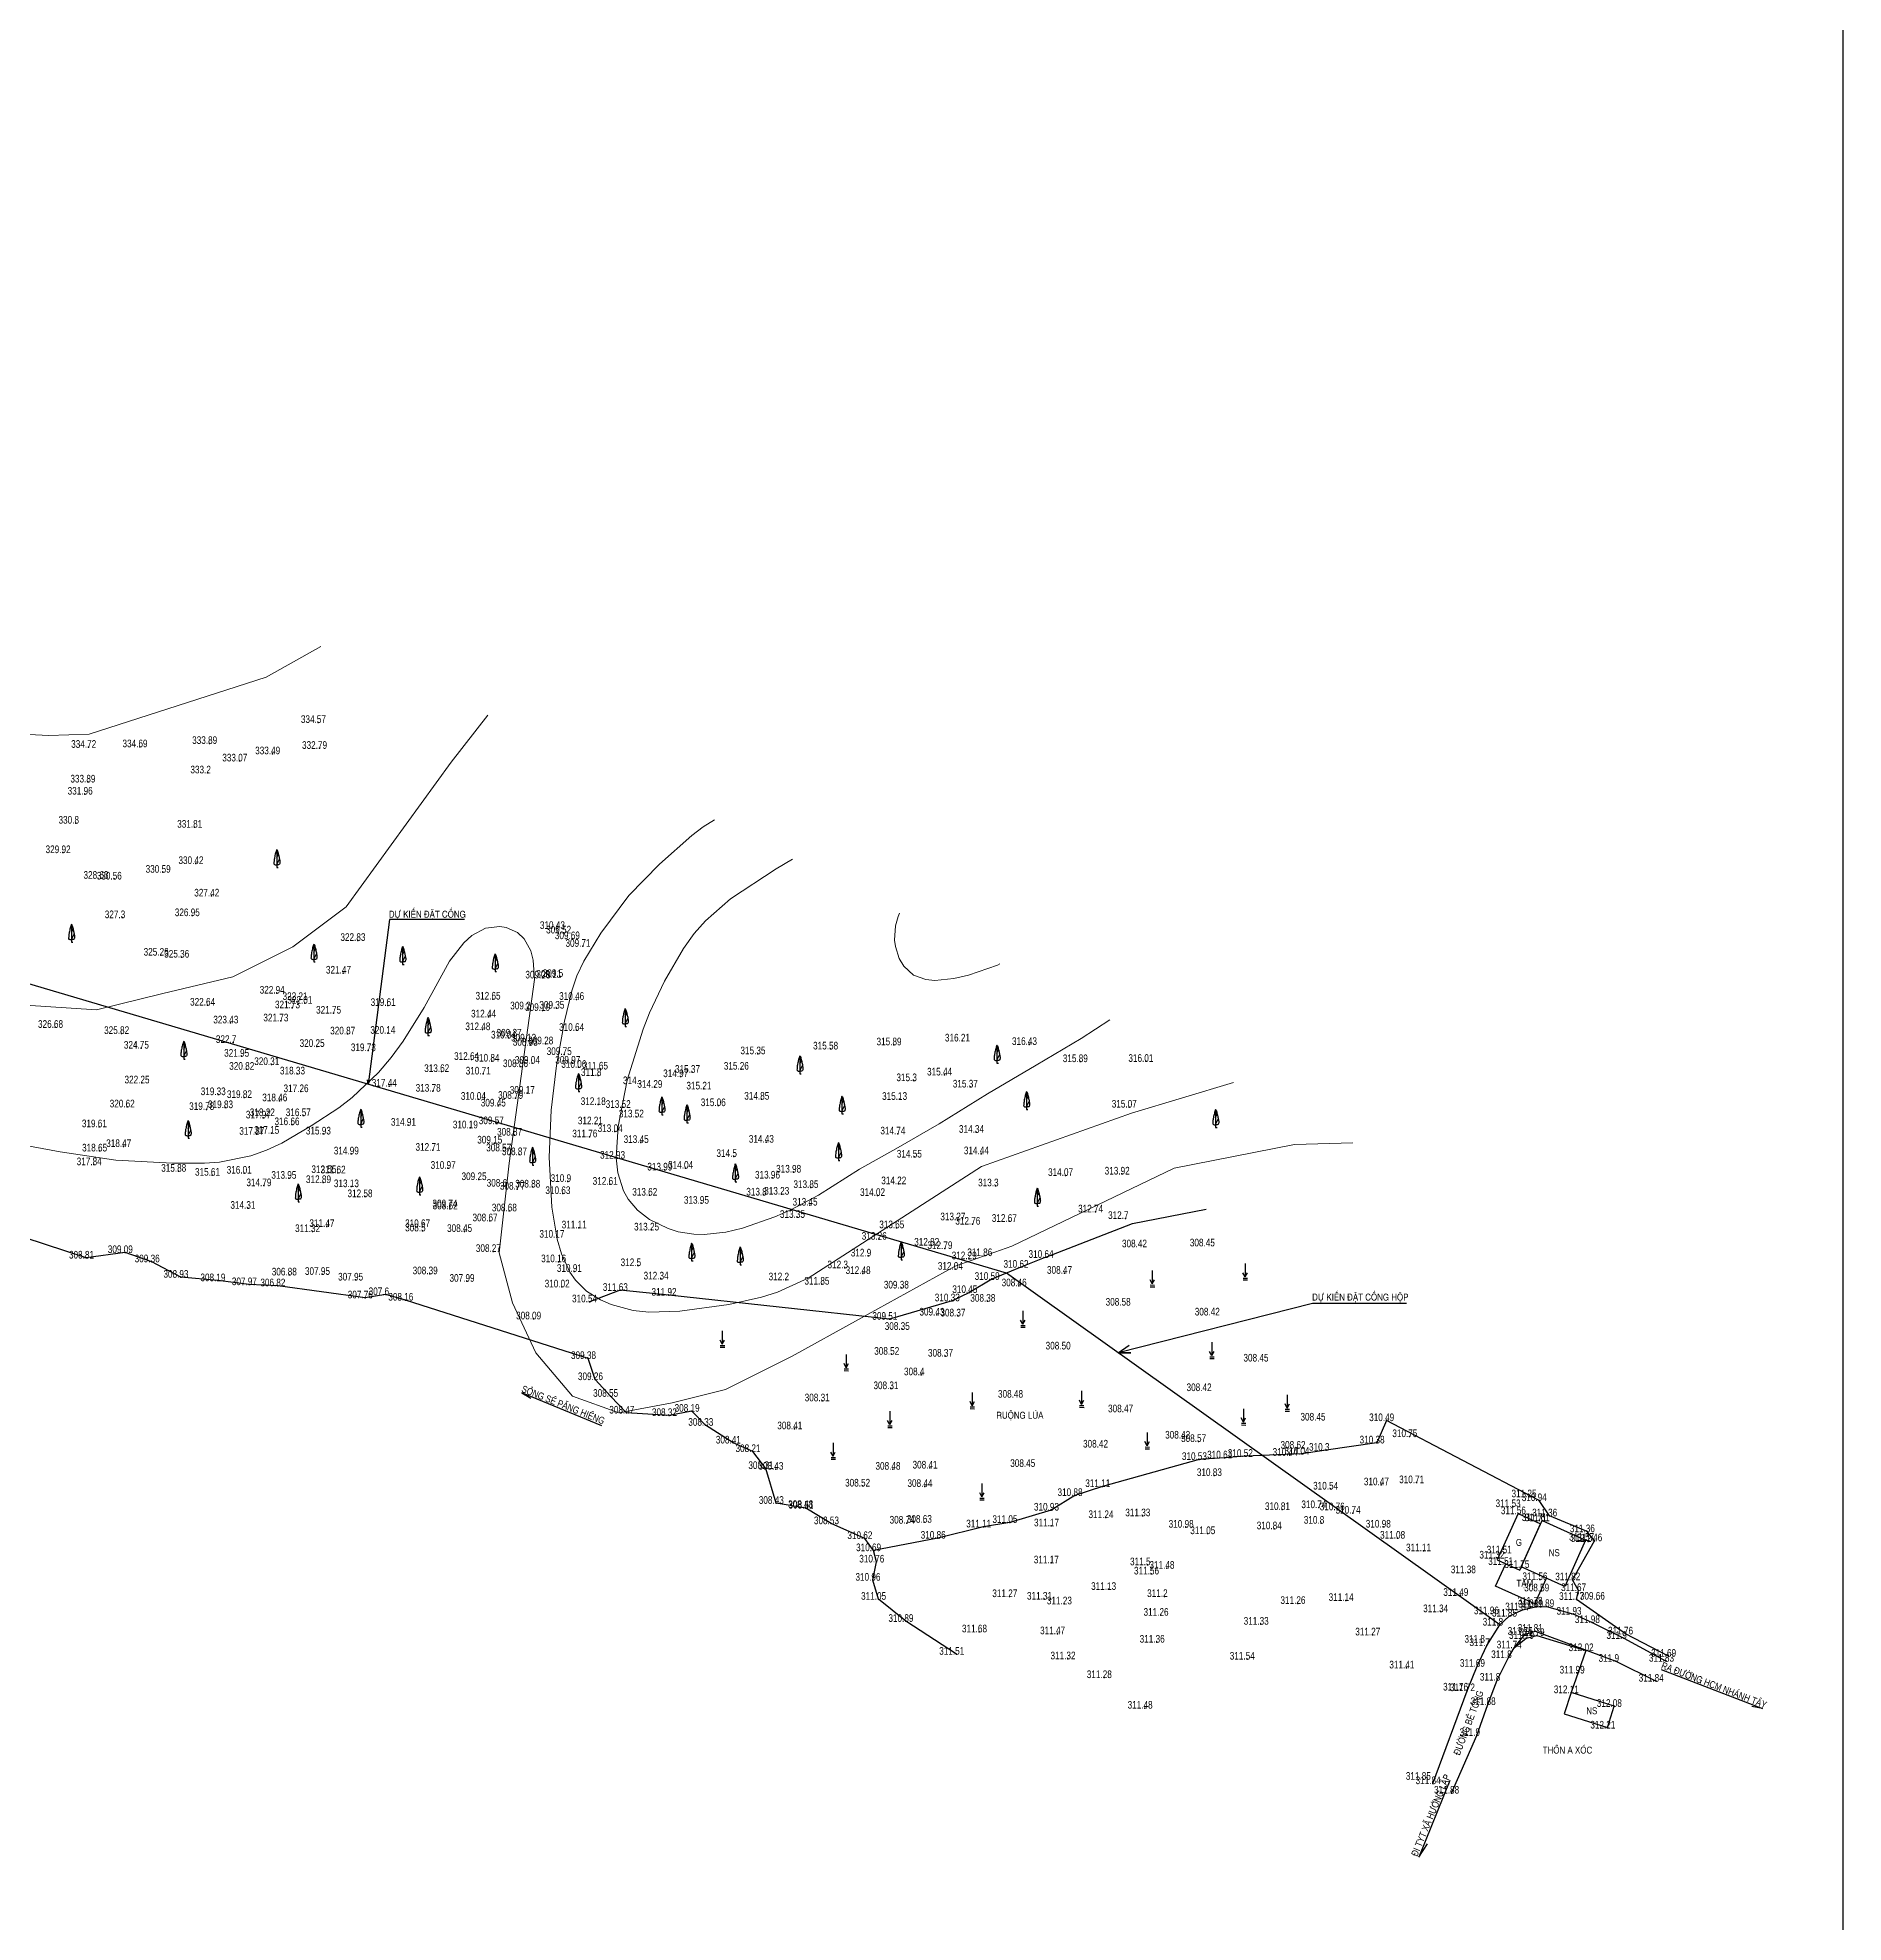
# Model space of a CAD drawing. Header units: metres. Extents: x 528544 to 533704, y 1867371 to 1868830.
# Drawn here: x 533444.1 to 533703.8, y 1867766.2 to 1868037.4 of the extents above; entities that cross this region are included whole.
import ezdxf

# ---------------------------------------------------------------- set-up
doc = ezdxf.new("R2010")
doc.units = ezdxf.units.M
doc.header["$MEASUREMENT"] = 0
for name, color, linetype in [('congtrinh', 4, 'Continuous'), ('DIEM', 7, 'Continuous'), ('DOCAO_CT', 7, 'Continuous'), ('KHUNG', 1, 'Continuous'), ('Layer1', 4, 'Continuous'), ('NEN', 3, 'Continuous')]:
    doc.layers.add(name, color=color, linetype=linetype)
doc.styles.add('COS', font='vnsimli.shx', dxfattribs={"width": 0.8, "height": 2.2})
doc.styles.add('MOC', font='VHARIALN.ttf', dxfattribs={"height": 2})
doc.linetypes.add('BO_THEP_GAI', pattern='A,1,-0.1,["X",COS,S=0.1,R=0,X=-0.1,Y=-0.05],-0.05', length=1.15)
doc.linetypes.add('TAL_N_P', pattern='A,0.5,[130,ltypeshp.shx,S=0.25,R=0,X=0,Y=-0.25],1,[130,ltypeshp.shx,S=0.5,R=0,X=0,Y=-0.5],0.5', length=2)
doc.linetypes.add('TAL_N_T', pattern='A,0.5,[130,ltypeshp.shx,S=0.25,R=0,X=0,Y=0.25],1,[130,ltypeshp.shx,S=0.5,R=0,X=0,Y=0.5],0.5', length=2)

# ---------------------------------------------------------------- blocks, each defined once
blk = doc.blocks.new('A$C4172536D')
at = {"layer": 'NEN', "color": 3}
for points in [[(0.7, 0.95), (0, 2.28)], [(0.04, 0.03), (1.47, 0)], [(0.05, 0.59), (1.46, 0.57)], [(0.7, 5.24), (0.7, 0.95)], [(0.7, 0.95), (1.41, 2.28)]]:
    blk.add_lwpolyline(points, dxfattribs=at)
blk = doc.blocks.new('A$C63284C57')
at = {"layer": 'NEN', "color": 3}
blk.add_line((0.92, 0.85), (0.92, 0), dxfattribs=at)
for points in [[(0.92, 5.74), (0.92, 1.39)], [(0.92, 5.74), (0.92, 0), (1.37, 0)], [(0.92, 5.74), (0.92, 5.71)], [(0.92, 5.43), (0.99, 5.56)], [(0.92, 3.16), (1.44, 4.2)], [(0.92, 0.88), (1.77, 2.58)], [(0.92, 1.39), (0.92, 0.65)], [(0.92, 0.65), (0.92, 0.15)], [(0.92, 0.15), (0.92, 0)]]:
    blk.add_lwpolyline(points, dxfattribs=at)
for points in [[(0.92, 5.74), (0.71, 5.11), (0.52, 4.52), (0.36, 3.81), (0.21, 3.07), (0.11, 2.51), (0.05, 1.85), (0.02, 1.41), (0.02, 1.09), (0.24, 0.91), (0.61, 0.83), (0.92, 0.85)], [(0.92, 5.74), (1.18, 5.17), (1.34, 4.58), (1.5, 3.98), (1.59, 3.54), (1.72, 2.95), (1.81, 2.47), (1.9, 1.94), (1.9, 1.48), (1.78, 1.03), (1.62, 0.88), (1.26, 0.84), (0.92, 0.85)]]:
    blk.add_spline(points, degree=3, dxfattribs=at)

msp = doc.modelspace()

# ---------------------------------------------------------------- linework, layer by layer
at = {"layer": 'congtrinh', "color": 1, "ltscale": 0.2134}
msp.add_lwpolyline([(533525.25, 1867837.68), (533513.72, 1867842.42), (533515.03, 1867841.65)], dxfattribs=at)
at = {"layer": 'congtrinh'}
for points in [[(533657.01, 1867825.03), (533654, 1867818.38)], [(533657.01, 1867825.03), (533660.24, 1867823.57)], [(533657.23, 1867816.92), (533660.24, 1867823.57)], [(533657.44, 1867817.37), (533660.44, 1867824.02), (533666.7, 1867821.19), (533663.7, 1867814.54)], [(533653.75, 1867814.58), (533655.18, 1867817.73)], [(533654, 1867818.38), (533657.23, 1867816.92)], [(533663.7, 1867814.54), (533657.44, 1867817.37)], [(533659.4, 1867812.03), (533661.07, 1867815.73)], [(533659.4, 1867812.03), (533653.75, 1867814.58)], [(533644.75, 1867786.19), (533649.68, 1867799.56), (533651.12, 1867803.08), (533652.49, 1867806.06), (533654.39, 1867809.01), (533655.73, 1867810.29), (533657.63, 1867811.21), (533659.49, 1867811.6), (533661.08, 1867811.68), (533665.01, 1867810.58), (533667.65, 1867809.37), (533672.19, 1867807.09), (533678.31, 1867803.81)], [(533656.41, 1867805.73), (533657.99, 1867807.68), (533659.44, 1867808.12), (533671.06, 1867803.79), (533676.83, 1867800.94)]]:
    msp.add_lwpolyline(points, dxfattribs=at)
at = {"layer": 'congtrinh', "linetype": 'BO_THEP_GAI'}
msp.add_lwpolyline([(533647.41, 1867784.83), (533651.06, 1867793.12), (533652.66, 1867797.57), (533653.99, 1867801.08), (533655.62, 1867804.33), (533656.41, 1867805.73), (533658.18, 1867807.09), (533659.7, 1867807.5), (533666.75, 1867805.33), (533664.61, 1867799.28)], dxfattribs=at)
at = {"layer": 'congtrinh', "color": 7, "ltscale": 0.2134}
for points in [[(533677.57, 1867802.61), (533692.15, 1867797), (533690.6, 1867797.3)], [(533647.2, 1867786.63), (533642.71, 1867775.61), (533643.99, 1867777.53)]]:
    msp.add_lwpolyline(points, dxfattribs=at)
at = {"layer": 'congtrinh'}
msp.add_lwpolyline([(533664.61, 1867799.28), (533663.64, 1867796.23), (533669.84, 1867794.26), (533670.81, 1867797.31), (533664.61, 1867799.28)], close=True, dxfattribs=at)
at = {"layer": 'DIEM', "color": 0}
for p in [(533484.44, 1867938.87), (533451.39, 1867935.28), (533458.78, 1867935.37), (533468.8, 1867935.85), (533477.86, 1867934.36), (533484.6, 1867935.14), (533468.55, 1867931.61), (533473.13, 1867933.33), (533451.29, 1867930.3), (533450.89, 1867928.56), (533449.58, 1867924.38), (533466.64, 1867923.8), (533447.71, 1867920.14), (533466.83, 1867918.56), (533453.17, 1867916.45), (533455.08, 1867916.34), (533462.11, 1867917.32), (533469.1, 1867913.9), (533456.23, 1867910.78), (533466.3, 1867911.07), (533490.12, 1867907.51), (533518.8, 1867909.23), (533519.7, 1867908.58), (533520.95, 1867907.76), (533461.82, 1867905.39), (533464.78, 1867905.1), (533522.49, 1867906.66), (533488.04, 1867902.81), (533516.72, 1867902.11), (533518.3, 1867902.21), (533519.22, 1867902.32), (533478.51, 1867899.93), (533481.8, 1867899.01), (533509.55, 1867899.07), (533521.58, 1867899.02), (533468.5, 1867898.2), (533480.71, 1867897.81), (533482.49, 1867898.47), (533486.62, 1867897.05), (533494.47, 1867898.15), (533508.91, 1867896.5), (533514.54, 1867897.66), (533516.68, 1867897.43), (533518.73, 1867897.77), (533446.63, 1867895), (533456.14, 1867894.12), (533471.84, 1867895.64), (533479.04, 1867895.93), (533488.64, 1867894.06), (533494.43, 1867894.15), (533508.08, 1867894.67), (533511.78, 1867893.47), (533512.57, 1867893.75), (533521.57, 1867894.57), (533458.98, 1867892.01), (533472.21, 1867892.83), (533473.4, 1867890.85), (533484.25, 1867892.26), (533491.61, 1867891.65), (533514.67, 1867893.04), (533514.91, 1867892.43), (533517.13, 1867892.64), (533519.79, 1867891.1), (533547.65, 1867891.2), (533558.1, 1867891.89), (533567.22, 1867892.49), (533577.06, 1867893.04), (533586.7, 1867892.54), (533474.13, 1867888.97), (533477.72, 1867889.65), (533481.43, 1867888.3), (533502.17, 1867888.65), (533506.47, 1867890.39), (533508.14, 1867888.29), (533509.4, 1867890.15), (533513.5, 1867889.35), (533515.21, 1867889.83), (533521.01, 1867889.85), (533521.89, 1867889.25), (533524.72, 1867888.08), (533525, 1867889.01), (533538.24, 1867888.54), (533545.26, 1867888.99), (533574.49, 1867888.15), (533594.01, 1867890.07), (533603.44, 1867890.11), (533459.07, 1867887.01), (533470.03, 1867885.32), (533481.94, 1867885.75), (533494.63, 1867886.54), (533500.94, 1867885.82), (533514.48, 1867885.53), (533530.76, 1867886.9), (533532.83, 1867886.38), (533536.54, 1867887.91), (533539.88, 1867886.14), (533570.07, 1867887.33), (533578.19, 1867886.42), (533456.94, 1867883.56), (533468.37, 1867883.19), (533471.08, 1867883.45), (533473.8, 1867884.91), (533478.88, 1867884.44), (533507.44, 1867884.65), (533510.31, 1867883.69), (533512.8, 1867884.79), (533524.68, 1867883.9), (533528.26, 1867883.49), (533541.94, 1867883.74), (533548.19, 1867884.67), (533568.02, 1867884.64), (533601.05, 1867883.53), (533452.94, 1867880.7), (533476.52, 1867881.97), (533477.09, 1867882.3), (533480.64, 1867881), (533482.26, 1867882.29), (533497.39, 1867880.92), (533506.29, 1867880.54), (533510.02, 1867881.14), (533524.27, 1867881.12), (533527.11, 1867880.01), (533530.16, 1867882.12), (533579.08, 1867879.9), (533452.97, 1867877.22), (533456.44, 1867877.86), (533475.58, 1867879.62), (533477.71, 1867879.76), (533485.15, 1867879.66), (533500.92, 1867877.32), (533509.8, 1867878.35), (533511.09, 1867877.23), (533512.65, 1867879.5), (533523.47, 1867879.25), (533530.85, 1867878.44), (533548.86, 1867878.48), (533567.78, 1867879.67), (533452.19, 1867875.24), (533489.17, 1867876.79), (533503.1, 1867874.72), (533513.35, 1867876.68), (533527.46, 1867876.18), (533534.26, 1867874.48), (533537.25, 1867874.74), (533544.2, 1867876.43), (533570.14, 1867876.34), (533579.78, 1867876.81), (533464.35, 1867874.3), (533469.21, 1867873.73), (533473.77, 1867874.03), (533476.6, 1867872.22), (533480.19, 1867873.29), (533485.17, 1867872.67), (533485.95, 1867874.1), (533487.26, 1867874.06), (533489.18, 1867872.08), (533507.54, 1867873.1), (533511.16, 1867872.16), (533513.06, 1867871.72), (533515.26, 1867872.03), (533520.35, 1867872.83), (533526.4, 1867872.42), (533549.73, 1867873.32), (533552.78, 1867874.18), (533555.27, 1867871.96), (533567.9, 1867872.5), (533581.83, 1867872.2), (533591.89, 1867873.7), (533600.03, 1867873.9), (533474.3, 1867868.97), (533491.14, 1867870.64), (533503.36, 1867869.18), (533519.6, 1867871.09), (533532.09, 1867870.85), (533539.52, 1867869.7), (533548.49, 1867870.88), (533551.07, 1867871.01), (533555.14, 1867869.43), (533564.85, 1867870.82), (533485.66, 1867866.34), (533499.42, 1867866.34), (533503.38, 1867868.89), (533509.12, 1867867.17), (533511.9, 1867868.6), (533553.33, 1867867.66), (533576.4, 1867867.31), (533578.55, 1867866.69), (533583.79, 1867867.09), (533596.2, 1867868.45), (533600.52, 1867867.51), (533483.6, 1867865.62), (533499.43, 1867865.72), (533505.46, 1867865.64), (533518.74, 1867864.8), (533521.94, 1867866.15), (533532.35, 1867865.85), (533565.09, 1867864.52), (533567.61, 1867866.17), (533572.64, 1867863.67), (533451.09, 1867861.81), (533456.67, 1867862.6), (533460.53, 1867861.27), (533509.6, 1867862.76), (533518.99, 1867861.28), (533563.52, 1867862.11), (533574.54, 1867863.18), (533578.03, 1867861.71), (533580.27, 1867862.16), (533589.08, 1867861.91), (533464.67, 1867859.05), (533469.99, 1867858.55), (533480.25, 1867859.38), (533485.02, 1867859.46), (533489.79, 1867858.65), (533500.5, 1867859.55), (533505.81, 1867858.47), (533521.25, 1867859.89), (533530.41, 1867860.72), (533533.72, 1867858.8), (533551.7, 1867858.68), (533560.17, 1867860.41), (533562.76, 1867859.59), (533576.04, 1867860.21), (533581.33, 1867858.74), (533585.48, 1867860.49), (533591.74, 1867859.62), (533474.51, 1867857.98), (533478.61, 1867857.82), (533491.18, 1867856.08), (533494.18, 1867856.55), (533497.01, 1867855.76), (533519.49, 1867857.66), (533523.43, 1867855.51), (533527.86, 1867857.16), (533534.86, 1867856.47), (533556.85, 1867858.06), (533568.27, 1867857.5), (533575.6, 1867855.66), (533578.12, 1867856.85), (533580.7, 1867855.6), (533585.21, 1867857.82), (533515.39, 1867853.06), (533566.62, 1867853), (533573.39, 1867853.61), (533576.41, 1867853.48), (533568.4, 1867851.55), (533523.28, 1867847.36), (533566.89, 1867847.97), (533574.62, 1867847.7), (533571.17, 1867845.02), (533524.28, 1867844.32), (533526.46, 1867841.92), (533566.77, 1867843.02), (533528.79, 1867839.51), (533534.92, 1867839.16), (533538.18, 1867839.77), (533556.89, 1867841.27), (533540.14, 1867837.75), (533552.95, 1867837.25), (533638.07, 1867838.42), (533544.1, 1867835.2), (533546.93, 1867833.97), (533608.73, 1867835.91), (533611.02, 1867835.42), (533625.32, 1867834.46), (533629.41, 1867834.16), (533636.69, 1867835.21), (533641.4, 1867836.12), (533548.79, 1867831.54), (533550.23, 1867831.44), (533567.07, 1867831.43), (533572.39, 1867831.6), (533611.14, 1867832.83), (533614.76, 1867833.06), (533617.74, 1867833.28), (533624.19, 1867833.43), (533625.89, 1867833.61), (533562.7, 1867829.01), (533571.67, 1867828.95), (533597.23, 1867828.94), (533613.29, 1867830.52), (533630.01, 1867828.58), (533637.3, 1867829.19), (533642.38, 1867829.49), (533550.29, 1867826.52), (533554.5, 1867825.93), (533554.56, 1867825.84), (533593.25, 1867827.65), (533623.08, 1867825.62), (533628.32, 1867825.9), (533630.96, 1867825.59), (533656.25, 1867826.05), (533658.54, 1867827.46), (533660.01, 1867826.91), (533558.22, 1867823.59), (533569.1, 1867823.68), (533571.58, 1867823.8), (533580.12, 1867823.13), (533583.89, 1867823.77), (533589.86, 1867825.55), (533589.87, 1867823.28), (533597.69, 1867824.47), (533603, 1867824.73), (533609.23, 1867823.09), (533621.9, 1867822.86), (533628.67, 1867823.66), (533633.23, 1867825.1), (533637.58, 1867823.11), (533657.01, 1867825.03), (533660.02, 1867824.04), (533660.44, 1867824.02), (533661.51, 1867824.72), (533563.03, 1867821.46), (533573.57, 1867821.5), (533612.33, 1867822.16), (533639.64, 1867821.51), (533666.82, 1867821.21), (533666.93, 1867822.44), (533667.08, 1867821.03), (533667.98, 1867821.14), (533564.28, 1867819.71), (533564.74, 1867818.08), (533589.84, 1867817.96), (533603.68, 1867817.68), (533643.37, 1867819.69), (533653.92, 1867818.65), (533654.97, 1867819.39), (533655.18, 1867817.73), (533564.19, 1867815.46), (533604.25, 1867816.36), (533606.47, 1867817.18), (533649.81, 1867816.54), (533657.51, 1867817.29), (533660.11, 1867815.55), (533664.83, 1867815.51), (533565, 1867812.72), (533583.87, 1867813.09), (533588.85, 1867812.74), (533591.71, 1867812.06), (533598.08, 1867814.14), (533606.14, 1867813.12), (533625.31, 1867812.12), (533632.24, 1867812.55), (533648.72, 1867813.28), (533659.4, 1867812.03), (533660.36, 1867813.93), (533665.38, 1867812.7), (533665.66, 1867813.97), (533668.37, 1867812.74), (533568.93, 1867809.54), (533605.62, 1867810.42), (533645.83, 1867810.93), (533653.13, 1867810.64), (533655.73, 1867810.29), (533657.63, 1867811.21), (533659.49, 1867811.6), (533661.08, 1867811.68), (533665.01, 1867810.58), (533667.65, 1867809.37), (533579.51, 1867808.02), (533590.74, 1867807.76), (533620.02, 1867809.13), (533636.06, 1867807.59), (533654.39, 1867809.01), (533657.99, 1867807.68), (533658.18, 1867807.09), (533659.44, 1867808.12), (533659.7, 1867807.5), (533672.19, 1867807.09), (533672.42, 1867807.73), (533576.24, 1867804.81), (533592.23, 1867804.15), (533605.06, 1867806.55), (533618.02, 1867804.11), (533651.77, 1867806.54), (533652.49, 1867806.06), (533655.62, 1867804.33), (533656.41, 1867805.73), (533666.75, 1867805.33), (533678.61, 1867804.52), (533597.46, 1867801.45), (533640.97, 1867802.84), (533651.12, 1867803.08), (533665.46, 1867802.11), (533671.06, 1867803.79), (533678.31, 1867803.81), (533648.7, 1867799.66), (533649.68, 1867799.56), (533653.99, 1867801.08), (533664.61, 1867799.28), (533676.83, 1867800.94), (533603.33, 1867797.06), (533652.66, 1867797.57), (533670.81, 1867797.31), (533651.06, 1867793.12), (533669.88, 1867794.19), (533643.34, 1867786.81), (533644.75, 1867786.19), (533647.41, 1867784.83)]:
    msp.add_point(p, dxfattribs=at)
at = {"layer": 'KHUNG', "ltscale": 0.2134}
msp.add_lwpolyline([(533654.39, 1867809.01), (533583.41, 1867859.61), (533268.6, 1867952.79), (533053.38, 1867977.57), (532942.92, 1868075.06), (532781.55, 1868099.56), (532586.11, 1868210.75)], dxfattribs=at)
at = {"layer": 'KHUNG', "color": 7, "ltscale": 0.2134}
for points in [[(533505.47, 1867910.52), (533494.68, 1867910.52), (533491.61, 1867886.78), (533491.52, 1867887.42), (533491.61, 1867886.78), (533491.88, 1867887.35)], [(533640.95, 1867855.24), (533627.42, 1867855.24), (533599.46, 1867848.17), (533601.31, 1867848.17), (533599.46, 1867848.17), (533601.05, 1867849.29)]]:
    msp.add_lwpolyline(points, dxfattribs=at)
at = {"layer": 'Layer1', "color": 7, "ltscale": 0.2134}
msp.add_lwpolyline([(530974.37, 1867370.81), (533703.76, 1867370.81), (533703.76, 1868308.52), (530974.37, 1868308.52)], close=True, dxfattribs=at)
at = {"layer": 'Layer1', "color": 11, "linetype": 'Continuous', "lineweight": 0, "flags": 128}
for points in [[(533484.82, 1867949.78), (533476.95, 1867945.38), (533451.51, 1867937.19), (533445.63, 1867936.97), (533442.86, 1867937.11), (533440.27, 1867937.43), (533435.48, 1867938.55), (533430.95, 1867940.12), (533428.77, 1867941.09), (533426.65, 1867942.2), (533422.72, 1867944.73), (533419.28, 1867947.61), (533417.7, 1867949.31), (533416.19, 1867951.24), (533413.42, 1867955.56), (533410, 1867962.21), (533407.02, 1867968.84), (533404.34, 1867975.06)], [(533438.66, 1867898.44), (533452.54, 1867897.49), (533462.11, 1867899.88), (533472.16, 1867902.27), (533480.78, 1867906.58), (533488.44, 1867912.33), (533503.58, 1867933.14), (533508.84, 1867939.9)], [(533541.45, 1867924.87), (533539.82, 1867923.84), (533538.16, 1867922.59), (533533.54, 1867918.46), (533529.12, 1867913.98), (533525.06, 1867908.56), (533522.63, 1867904.52), (533521.64, 1867902.41), (533520.9, 1867900.25)], [(533598.27, 1867896.09), (533594.15, 1867893.38), (533587.67, 1867889.55), (533580.7, 1867885.41), (533573.73, 1867881.1), (533567.86, 1867877.69), (533562.3, 1867874.58), (533556.38, 1867870.85), (533552.29, 1867868.67), (533550.11, 1867867.71), (533545.44, 1867866.08), (533543.06, 1867865.52), (533539.95, 1867865.2), (533538.44, 1867865.24), (533536.21, 1867865.59), (533534.76, 1867866.04), (533532.07, 1867867.37), (533530.36, 1867868.71), (533529.03, 1867870.28), (533528.35, 1867871.45), (533527.51, 1867874.07), (533527.3, 1867876.23), (533527.59, 1867880.73), (533528.88, 1867887.39), (533531.18, 1867894.73), (533532.1, 1867897.07), (533534.25, 1867901.65), (533536.96, 1867906.34), (533538.49, 1867908.48), (533540.12, 1867910.33), (533543.75, 1867913.46), (533550.29, 1867917.79), (533552.67, 1867919.19)], [(533582.44, 1867904.11), (533582.12, 1867903.95), (533577.94, 1867902.49), (533575.86, 1867902.01), (533573.1, 1867901.74), (533571.8, 1867901.86), (533570.06, 1867902.5), (533568.68, 1867903.78), (533568, 1867904.91), (533567.45, 1867906.63), (533567.33, 1867907.54), (533567.47, 1867909.6), (533567.84, 1867910.95), (533568.05, 1867911.4)], [(533633.25, 1867878.37), (533624.86, 1867878.13), (533607.54, 1867874.71), (533584.17, 1867863.49), (533576.03, 1867860.61), (533562.15, 1867852.95), (533552.58, 1867847.68), (533543.01, 1867842.89), (533535.35, 1867840.98), (533527.69, 1867839.54), (533520.99, 1867841.94), (533515.73, 1867848.16), (533512.38, 1867855.35), (533510.46, 1867862.53), (533511.9, 1867875.46), (533515.56, 1867901.87), (533515.33, 1867904.66), (533515, 1867906), (533514.08, 1867907.74), (533513.1, 1867908.62), (533511.47, 1867909.35), (533510.56, 1867909.5), (533508.49, 1867909.26), (533506.55, 1867908.2), (533505.37, 1867907.13), (533503.34, 1867904.5), (533499.69, 1867897.86), (533496.67, 1867893), (533494.94, 1867890.66), (533493.12, 1867888.52), (533489.33, 1867884.88), (533487.4, 1867883.4), (533483.44, 1867880.8), (533479.22, 1867878.33), (533477.01, 1867877.3), (533474.76, 1867876.5), (533470.26, 1867875.6), (533468.09, 1867875.44), (533463.5, 1867875.46), (533455.34, 1867875.87), (533447.35, 1867877.06), (533439.55, 1867878.52)], [(533520.9, 1867900.25), (533519.88, 1867895.88), (533518.71, 1867889.52), (533517.94, 1867883.07), (533517.65, 1867876.32), (533518.03, 1867869.11), (533518.78, 1867864.54), (533519.41, 1867862.4), (533520.63, 1867859.79), (533521.45, 1867858.61), (533523.04, 1867857.05), (533525.05, 1867855.8), (533526.57, 1867855.14), (533529.72, 1867854.27), (533532, 1867854), (533536.46, 1867854.15), (533543.51, 1867855.12), (533548.19, 1867856.17), (533550.48, 1867856.9), (533554.92, 1867858.93), (533579.85, 1867874.98), (533601.39, 1867882.65), (533616.09, 1867887.06)]]:
    msp.add_lwpolyline(points, dxfattribs=at)
at = {"layer": 'NEN', "linetype": 'TAL_N_P'}
for points in [[(533589.08, 1867861.91), (533601.55, 1867866.79), (533612.15, 1867868.82)], [(533678.61, 1867804.52), (533672.42, 1867807.73), (533665.38, 1867812.7), (533665.66, 1867813.97), (533664.83, 1867815.51), (533667.98, 1867821.14), (533666.93, 1867822.44), (533661.51, 1867824.72), (533660.01, 1867826.91), (533638.07, 1867838.42), (533636.69, 1867835.21), (533629.41, 1867834.16), (533625.89, 1867833.61), (533617.74, 1867833.28), (533614.76, 1867833.06), (533611.14, 1867832.83), (533597.23, 1867828.94), (533593.25, 1867827.65), (533589.86, 1867825.55), (533583.89, 1867823.77), (533580.12, 1867823.13), (533573.57, 1867821.5), (533564.28, 1867819.71)]]:
    msp.add_lwpolyline(points, dxfattribs=at)
at = {"layer": 'NEN', "linetype": 'TAL_N_T'}
for points in [[(533576.24, 1867804.81), (533568.93, 1867809.54), (533565, 1867812.72), (533564.19, 1867815.46), (533564.74, 1867818.08), (533564.28, 1867819.71), (533563.03, 1867821.46), (533558.22, 1867823.59), (533554.56, 1867825.84), (533550.29, 1867826.52), (533548.79, 1867831.54), (533546.93, 1867833.97), (533544.1, 1867835.2), (533540.14, 1867837.75), (533538.18, 1867839.77), (533534.92, 1867839.16), (533528.79, 1867839.51), (533526.46, 1867841.92), (533524.28, 1867844.32), (533523.28, 1867847.36), (533497.01, 1867855.76), (533494.18, 1867856.55), (533491.18, 1867856.08), (533478.61, 1867857.82), (533474.51, 1867857.98), (533469.99, 1867858.55), (533464.67, 1867859.05), (533460.53, 1867861.27), (533456.67, 1867862.6), (533451.09, 1867861.81), (533442.16, 1867864.75)], [(533589.08, 1867861.91), (533585.48, 1867860.49), (533581.33, 1867858.74), (533578.12, 1867856.85), (533575.6, 1867855.66), (533566.62, 1867853), (533534.86, 1867856.47), (533527.86, 1867857.16), (533523.43, 1867855.51)]]:
    msp.add_lwpolyline(points, dxfattribs=at)

# ---------------------------------------------------------------- block references
at = {"linetype": 'Continuous', "xscale": 0.4499827870167792, "yscale": 0.4499827870167792, "zscale": 0.449982787048613}
for p in [(533478.06, 1867918.01), (533448.54, 1867907.25), (533483.4, 1867904.4), (533496.16, 1867904.03), (533509.46, 1867903.01), (533499.81, 1867893.81), (533528.17, 1867895.12), (533464.68, 1867890.43), (533553.29, 1867888.32), (533581.64, 1867889.86), (533521.44, 1867885.78), (533585.89, 1867883.17), (533490.13, 1867880.65), (533533.44, 1867882.41), (533537.05, 1867881.24), (533559.35, 1867882.53), (533613.08, 1867880.6), (533465.3, 1867879.03), (533514.84, 1867875.16), (533558.83, 1867875.84), (533544.01, 1867872.75), (533481.14, 1867869.89), (533498.59, 1867870.92), (533587.43, 1867869.27), (533537.73, 1867861.38), (533567.85, 1867861.55), (533544.7, 1867860.82)]:
    msp.add_blockref('A$C63284C57', p, dxfattribs=at)
at = {"layer": 'NEN', "linetype": 'Continuous', "ltscale": 10, "xscale": 0.4499827870167792, "yscale": 0.4499827870167792, "zscale": 0.449982787048613}
for p in [(533617.43, 1867858.66), (533604.07, 1867857.66), (533585.45, 1867851.85), (533542.24, 1867848.97), (533560.06, 1867845.59), (533612.64, 1867847.34), (533578.18, 1867840.12), (533593.91, 1867840.32), (533623.48, 1867839.78), (533566.33, 1867837.41), (533617.18, 1867837.77), (533603.34, 1867834.36), (533558.17, 1867832.86), (533579.57, 1867827.01)]:
    msp.add_blockref('A$C4172536D', p, dxfattribs=at)

# ---------------------------------------------------------------- texts
at = {"layer": 'DOCAO_CT', "color": 2, "width": 0.8}
for s, p in [('334.57', (533481.95, 1867938.79)), ('333.89', (533466.31, 1867935.77)), ('334.72', (533448.91, 1867935.21)), ('334.69', (533456.29, 1867935.29)), ('333.07', (533470.64, 1867933.25)), ('333.49', (533475.37, 1867934.28)), ('332.79', (533482.11, 1867935.06)), ('333.89', (533448.8, 1867930.22)), ('333.2', (533466.06, 1867931.53)), ('331.96', (533448.4, 1867928.48)), ('330.8', (533447.09, 1867924.3)), ('331.81', (533464.16, 1867923.72)), ('329.92', (533445.23, 1867920.06)), ('330.59', (533459.62, 1867917.24)), ('330.42', (533464.34, 1867918.49)), ('328.63', (533450.68, 1867916.37)), ('330.56', (533452.59, 1867916.26)), ('327.42', (533466.61, 1867913.82)), ('327.3', (533453.74, 1867910.7)), ('326.95', (533463.81, 1867910.99)), ('310.43', (533516.32, 1867909.15)), ('309.52', (533517.21, 1867908.5)), ('322.83', (533487.63, 1867907.43)), ('309.69', (533518.47, 1867907.68)), ('309.71', (533520, 1867906.58)), ('325.26', (533459.33, 1867905.31)), ('325.36', (533462.29, 1867905.03)), ('321.47', (533485.55, 1867902.73)), ('309.28', (533514.23, 1867902.03)), ('309.11', (533515.81, 1867902.13)), ('309.5', (533516.73, 1867902.24)), ('322.64', (533466.01, 1867898.12)), ('322.94', (533476.02, 1867899.85)), ('321.73', (533478.22, 1867897.73)), ('322.21', (533479.31, 1867898.93)), ('322.01', (533480, 1867898.39)), ('319.61', (533491.98, 1867898.07)), ('312.65', (533507.06, 1867898.99)), ('309.35', (533516.24, 1867897.69)), ('310.46', (533519.09, 1867898.95)), ('323.43', (533469.35, 1867895.56)), ('321.73', (533476.55, 1867895.85)), ('321.75', (533484.13, 1867896.97)), ('312.44', (533506.42, 1867896.42)), ('309.2', (533512.05, 1867897.58)), ('309.19', (533514.19, 1867897.35)), ('326.68', (533444.14, 1867894.92)), ('325.82', (533453.65, 1867894.04)), ('322.7', (533469.72, 1867892.75)), ('320.87', (533486.16, 1867893.98)), ('320.14', (533491.94, 1867894.07)), ('312.48', (533505.6, 1867894.59)), ('310.04', (533509.29, 1867893.39)), ('309.37', (533510.09, 1867893.67)), ('309.13', (533512.18, 1867892.96)), ('308.93', (533512.42, 1867892.35)), ('309.28', (533514.64, 1867892.56)), ('310.64', (533519.08, 1867894.49)), ('315.89', (533564.73, 1867892.41)), ('316.21', (533574.57, 1867892.96)), ('316.43', (533584.21, 1867892.46)), ('324.75', (533456.49, 1867891.93)), ('321.95', (533470.91, 1867890.77)), ('320.31', (533475.24, 1867889.57)), ('320.25', (533481.76, 1867892.18)), ('319.73', (533489.13, 1867891.57)), ('312.64', (533503.98, 1867890.31)), ('310.84', (533506.91, 1867890.07)), ('309.04', (533512.72, 1867889.76)), ('309.75', (533517.3, 1867891.02)), ('309.97', (533518.53, 1867889.77)), ('315.35', (533545.16, 1867891.12)), ('315.58', (533555.61, 1867891.81)), ('315.89', (533591.52, 1867889.99)), ('316.01', (533600.95, 1867890.03)), ('322.25', (533456.58, 1867886.93)), ('320.82', (533471.64, 1867888.89)), ('318.33', (533478.94, 1867888.22)), ('313.62', (533499.68, 1867888.57)), ('310.71', (533505.65, 1867888.21)), ('308.86', (533511.01, 1867889.27)), ('310.06', (533519.4, 1867889.17)), ('311.8', (533522.23, 1867888)), ('311.65', (533522.51, 1867888.93)), ('314.', (533528.27, 1867886.82)), ('314.97', (533534.05, 1867887.83)), ('315.37', (533535.75, 1867888.46)), ('315.26', (533542.77, 1867888.91)), ('315.3', (533567.59, 1867887.25)), ('315.44', (533572, 1867888.07)), ('319.33', (533467.54, 1867885.24)), ('319.82', (533471.31, 1867884.83)), ('318.46', (533476.39, 1867884.36)), ('317.26', (533479.45, 1867885.67)), ('317.44', (533492.14, 1867886.47)), ('313.78', (533498.45, 1867885.74)), ('310.04', (533504.95, 1867884.57)), ('308.79', (533510.31, 1867884.71)), ('309.17', (533511.99, 1867885.45)), ('314.29', (533530.34, 1867886.3)), ('315.21', (533537.39, 1867886.06)), ('314.85', (533545.71, 1867884.59)), ('315.13', (533565.53, 1867884.56)), ('315.37', (533575.7, 1867886.34)), ('320.62', (533454.45, 1867883.48)), ('319.78', (533465.88, 1867883.11)), ('319.83', (533468.59, 1867883.37)), ('317.97', (533474.03, 1867881.89)), ('318.22', (533474.6, 1867882.22)), ('316.57', (533479.77, 1867882.22)), ('309.45', (533507.82, 1867883.61)), ('312.18', (533522.19, 1867883.82)), ('313.52', (533525.78, 1867883.41)), ('313.52', (533527.67, 1867882.04)), ('315.06', (533539.45, 1867883.66)), ('315.07', (533598.56, 1867883.45)), ('319.61', (533450.45, 1867880.62)), ('317.87', (533473.09, 1867879.54)), ('317.15', (533475.23, 1867879.68)), ('316.66', (533478.15, 1867880.92)), ('315.93', (533482.66, 1867879.58)), ('314.91', (533494.9, 1867880.84)), ('310.19', (533503.8, 1867880.46)), ('309.57', (533507.53, 1867881.06)), ('308.87', (533510.16, 1867879.42)), ('311.76', (533520.98, 1867879.17)), ('312.21', (533521.78, 1867881.04)), ('313.04', (533524.62, 1867879.93)), ('314.74', (533565.29, 1867879.59)), ('314.34', (533576.59, 1867879.82)), ('318.65', (533450.48, 1867877.14)), ('318.47', (533453.95, 1867877.78)), ('314.99', (533486.68, 1867876.71)), ('312.71', (533498.43, 1867877.24)), ('309.15', (533507.31, 1867878.28)), ('308.57', (533508.6, 1867877.15)), ('308.87', (533510.86, 1867876.6)), ('312.93', (533524.97, 1867876.1)), ('313.45', (533528.36, 1867878.36)), ('314.5', (533541.71, 1867876.35)), ('314.43', (533546.37, 1867878.4)), ('314.55', (533567.65, 1867876.26)), ('314.44', (533577.29, 1867876.74)), ('317.84', (533449.7, 1867875.16)), ('315.88', (533461.86, 1867874.22)), ('315.61', (533466.72, 1867873.65)), ('316.01', (533471.28, 1867873.95)), ('312.55', (533483.46, 1867874.03)), ('311.62', (533484.78, 1867873.98)), ('310.97', (533500.61, 1867874.64)), ('313.99', (533531.77, 1867874.4)), ('314.04', (533534.76, 1867874.66)), ('313.98', (533550.29, 1867874.1)), ('314.07', (533589.4, 1867873.62)), ('313.92', (533597.54, 1867873.82)), ('314.79', (533474.11, 1867872.14)), ('313.95', (533477.7, 1867873.21)), ('312.89', (533482.68, 1867872.59)), ('313.13', (533486.69, 1867872)), ('312.58', (533488.65, 1867870.56)), ('309.25', (533505.05, 1867873.02)), ('308.6', (533508.67, 1867872.08)), ('308.77', (533510.57, 1867871.64)), ('308.88', (533512.77, 1867871.95)), ('310.63', (533517.11, 1867871.01)), ('310.9', (533517.86, 1867872.75)), ('312.61', (533523.91, 1867872.34)), ('313.62', (533529.6, 1867870.78)), ('313.8', (533546, 1867870.8)), ('313.96', (533547.25, 1867873.24)), ('313.23', (533548.58, 1867870.93)), ('313.85', (533552.78, 1867871.88)), ('314.02', (533562.36, 1867870.74)), ('314.22', (533565.41, 1867872.42)), ('313.3', (533579.34, 1867872.12)), ('314.31', (533471.81, 1867868.89)), ('309.74', (533500.87, 1867869.1)), ('308.62', (533500.89, 1867868.81)), ('308.68', (533509.41, 1867868.52)), ('313.95', (533537.03, 1867869.62)), ('313.45', (533552.65, 1867869.35)), ('312.74', (533593.72, 1867868.37)), ('311.32', (533481.11, 1867865.54)), ('311.47', (533483.17, 1867866.27)), ('310.67', (533496.93, 1867866.26)), ('308.5', (533496.94, 1867865.64)), ('308.45', (533502.97, 1867865.56)), ('308.67', (533506.63, 1867867.09)), ('311.11', (533519.45, 1867866.07)), ('313.25', (533529.86, 1867865.77)), ('313.35', (533550.84, 1867867.58)), ('313.65', (533565.12, 1867866.09)), ('313.27', (533573.91, 1867867.23)), ('312.76', (533576.06, 1867866.61)), ('312.67', (533581.31, 1867867.01)), ('312.7', (533598.03, 1867867.43)), ('309.09', (533454.18, 1867862.52)), ('308.27', (533507.11, 1867862.68)), ('310.17', (533516.25, 1867864.73)), ('313.26', (533562.6, 1867864.44)), ('312.82', (533570.15, 1867863.59)), ('312.79', (533572.05, 1867863.1)), ('308.42', (533600.03, 1867863.35)), ('308.45', (533609.79, 1867863.48)), ('308.81', (533448.6, 1867861.73)), ('309.36', (533458.04, 1867861.19)), ('310.16', (533516.5, 1867861.2)), ('310.91', (533518.76, 1867859.81)), ('312.5', (533527.93, 1867860.64)), ('312.3', (533557.68, 1867860.33)), ('312.9', (533561.03, 1867862.03)), ('312.04', (533573.55, 1867860.13)), ('312.29', (533575.54, 1867861.63)), ('311.86', (533577.78, 1867862.08)), ('310.62', (533582.99, 1867860.41)), ('310.64', (533586.59, 1867861.83)), ('308.93', (533462.18, 1867858.97)), ('308.19', (533467.5, 1867858.47)), ('307.97', (533472.02, 1867857.9)), ('306.82', (533476.12, 1867857.74)), ('306.88', (533477.76, 1867859.3)), ('307.95', (533482.53, 1867859.38)), ('307.95', (533487.3, 1867858.57)), ('308.39', (533498.02, 1867859.47)), ('307.99', (533503.32, 1867858.39)), ('310.02', (533517, 1867857.58)), ('311.63', (533525.37, 1867857.08)), ('312.34', (533531.23, 1867858.72)), ('312.2', (533549.21, 1867858.6)), ('311.85', (533554.36, 1867857.98)), ('312.48', (533560.28, 1867859.51)), ('309.38', (533565.78, 1867857.42)), ('310.59', (533578.84, 1867858.66)), ('308.46', (533582.72, 1867857.74)), ('308.47', (533589.25, 1867859.54)), ('307.76', (533488.69, 1867856)), ('307.6', (533491.69, 1867856.47)), ('308.16', (533494.52, 1867855.68)), ('310.54', (533520.94, 1867855.43)), ('311.92', (533532.37, 1867856.39)), ('310.33', (533573.11, 1867855.58)), ('310.45', (533575.63, 1867856.77)), ('308.38', (533578.22, 1867855.52)), ('308.58', (533597.68, 1867854.96)), ('308.09', (533512.9, 1867852.98)), ('309.51', (533564.13, 1867852.92)), ('309.43', (533570.9, 1867853.53)), ('308.37', (533573.92, 1867853.4)), ('308.42', (533610.5, 1867853.54)), ('308.35', (533565.91, 1867851.47)), ('309.38', (533520.79, 1867847.28)), ('308.52', (533564.4, 1867847.89)), ('308.37', (533572.13, 1867847.62)), ('308.50', (533589.05, 1867848.65)), ('308.45', (533617.5, 1867846.91)), ('309.26', (533521.79, 1867844.24)), ('308.4', (533568.68, 1867844.94)), ('308.55', (533523.97, 1867841.84)), ('308.31', (533554.4, 1867841.19)), ('308.31', (533564.29, 1867842.94)), ('308.48', (533582.2, 1867841.71)), ('308.42', (533609.32, 1867842.66)), ('308.47', (533526.3, 1867839.43)), ('308.32', (533532.43, 1867839.08)), ('308.19', (533535.69, 1867839.69)), ('308.47', (533598.03, 1867839.61)), ('308.45', (533625.7, 1867838.42)), ('310.49', (533635.58, 1867838.34)), ('308.33', (533537.66, 1867837.67)), ('308.41', (533550.46, 1867837.17)), ('308.42', (533606.24, 1867835.83)), ('308.57', (533608.53, 1867835.34)), ('310.75', (533638.91, 1867836.04)), ('308.41', (533541.62, 1867835.12)), ('308.21', (533544.45, 1867833.89)), ('308.42', (533594.43, 1867834.54)), ('310.53', (533608.65, 1867832.75)), ('310.61', (533612.28, 1867832.98)), ('310.52', (533615.25, 1867833.2)), ('310.44', (533621.7, 1867833.35)), ('308.62', (533622.83, 1867834.38)), ('310.04', (533623.4, 1867833.53)), ('310.3', (533626.93, 1867834.08)), ('310.38', (533634.2, 1867835.13)), ('308.31', (533546.3, 1867831.46)), ('308.43', (533547.74, 1867831.36)), ('308.48', (533564.58, 1867831.35)), ('308.41', (533569.91, 1867831.52)), ('308.45', (533583.96, 1867831.75)), ('310.83', (533610.8, 1867830.44)), ('308.52', (533560.21, 1867828.93)), ('308.44', (533569.18, 1867828.87)), ('310.88', (533590.76, 1867827.57)), ('311.11', (533594.75, 1867828.86)), ('310.54', (533627.52, 1867828.5)), ('310.47', (533634.82, 1867829.11)), ('310.71', (533639.89, 1867829.41)), ('311.25', (533656.05, 1867827.38)), ('308.43', (533547.8, 1867826.44)), ('308.48', (533552.02, 1867825.85)), ('308.51', (533552.07, 1867825.76)), ('310.93', (533587.37, 1867825.47)), ('311.33', (533600.51, 1867824.65)), ('310.81', (533620.59, 1867825.55)), ('310.74', (533625.83, 1867825.82)), ('310.76', (533628.47, 1867825.51)), ('310.74', (533630.74, 1867825.03)), ('311.53', (533653.76, 1867825.97)), ('311.56', (533654.52, 1867824.95)), ('310.94', (533657.52, 1867826.83)), ('311.36', (533659.02, 1867824.64)), ('308.53', (533555.73, 1867823.51)), ('308.74', (533566.61, 1867823.6)), ('308.63', (533569.09, 1867823.72)), ('311.11', (533577.63, 1867823.05)), ('311.05', (533581.4, 1867823.69)), ('311.17', (533587.38, 1867823.2)), ('311.24', (533595.21, 1867824.39)), ('310.98', (533606.74, 1867823.01)), ('311.05', (533609.85, 1867822.08)), ('310.84', (533619.41, 1867822.78)), ('310.8', (533626.18, 1867823.58)), ('310.98', (533635.09, 1867823.03)), ('311.71', (533657.54, 1867823.96)), ('311.61', (533657.95, 1867823.94)), ('311.36', (533664.44, 1867822.36)), ('310.62', (533560.54, 1867821.38)), ('310.69', (533561.79, 1867819.63)), ('310.86', (533571.08, 1867821.43)), ('311.08', (533637.15, 1867821.43)), ('311.11', (533640.88, 1867819.61)), ('311.51', (533652.48, 1867819.31)), ('311.57', (533664.33, 1867821.13)), ('312.2', (533664.59, 1867820.95)), ('311.46', (533665.5, 1867821.06)), ('310.76', (533562.25, 1867818)), ('311.17', (533587.35, 1867817.88)), ('311.5', (533601.19, 1867817.6)), ('311.48', (533603.98, 1867817.1)), ('311.38', (533647.32, 1867816.46)), ('311.32', (533651.43, 1867818.57)), ('311.51', (533652.69, 1867817.65)), ('311.75', (533655.02, 1867817.21)), ('310.96', (533561.7, 1867815.38)), ('311.13', (533595.59, 1867814.06)), ('311.56', (533601.76, 1867816.28)), ('311.56', (533657.62, 1867815.47)), ('308.59', (533657.87, 1867813.85)), ('311.82', (533662.34, 1867815.44)), ('311.67', (533663.18, 1867813.89)), ('311.05', (533562.51, 1867812.64)), ('311.27', (533581.38, 1867813.02)), ('311.31', (533586.37, 1867812.66)), ('311.23', (533589.23, 1867811.98)), ('311.2', (533603.65, 1867813.04)), ('311.26', (533622.82, 1867812.04)), ('311.14', (533629.75, 1867812.47)), ('311.49', (533646.24, 1867813.2)), ('311.87', (533655.14, 1867811.13)), ('311.78', (533656.91, 1867811.95)), ('311.89', (533657, 1867811.52)), ('311.89', (533658.59, 1867811.6)), ('311.77', (533662.89, 1867812.62)), ('309.66', (533665.88, 1867812.66)), ('310.89', (533566.44, 1867809.46)), ('311.26', (533603.13, 1867810.34)), ('311.33', (533617.53, 1867809.05)), ('311.34', (533643.34, 1867810.85)), ('311.96', (533650.64, 1867810.56)), ('311.8', (533651.9, 1867808.93)), ('311.85', (533653.24, 1867810.21)), ('311.93', (533662.52, 1867810.5)), ('311.98', (533665.16, 1867809.29)), ('311.68', (533577.02, 1867807.95)), ('311.47', (533588.25, 1867807.68)), ('311.36', (533602.57, 1867806.47)), ('311.27', (533633.58, 1867807.51)), ('311.8', (533649.28, 1867806.46)), ('311.7', (533650, 1867805.98)), ('311.74', (533653.92, 1867805.65)), ('311.75', (533655.5, 1867807.6)), ('311.79', (533655.69, 1867807.01)), ('311.81', (533656.95, 1867808.04)), ('311.79', (533657.21, 1867807.43)), ('311.9', (533669.7, 1867807.01)), ('311.76', (533669.93, 1867807.65)), ('311.51', (533573.75, 1867804.73)), ('311.32', (533589.75, 1867804.07)), ('311.54', (533615.53, 1867804.03)), ('311.41', (533638.48, 1867802.76)), ('311.69', (533648.63, 1867803)), ('311.8', (533653.13, 1867804.25)), ('312.02', (533664.26, 1867805.25)), ('311.9', (533668.57, 1867803.71)), ('311.83', (533675.82, 1867803.73)), ('311.69', (533676.12, 1867804.44)), ('311.28', (533594.97, 1867801.37)), ('311.8', (533651.5, 1867801.01)), ('311.99', (533662.97, 1867802.03)), ('311.84', (533674.34, 1867800.86)), ('311.76', (533646.21, 1867799.58)), ('311.72', (533647.19, 1867799.49)), ('311.88', (533650.17, 1867797.49)), ('312.11', (533662.13, 1867799.2)), ('311.48', (533600.84, 1867796.98)), ('312.08', (533668.32, 1867797.23)), ('311.9', (533648.57, 1867793.04)), ('312.21', (533667.39, 1867794.11)), ('311.85', (533640.85, 1867786.74)), ('311.84', (533642.26, 1867786.11)), ('311.88', (533644.92, 1867784.75))]:
    msp.add_text(s, height=1.1, dxfattribs=at).set_placement(p)
at = {"layer": 'KHUNG', "color": 7, "style": 'MOC'}
for s, p in [('dù kiÕn ®Æt cèng ', (533494.6, 1867910.77)), ('dù kiÕn ®Æt cèng hép', (533627.38, 1867855.68)), ('ruéng lóa', (533581.94, 1867838.69)), ('g', (533656.67, 1867820.39)), ('ns', (533661.4, 1867818.91)), ('t¹m', (533656.76, 1867814.52)), ('ns', (533666.8, 1867796.17)), ('th«n a xãc', (533660.53, 1867790.51))]:
    msp.add_text(s, height=1, dxfattribs=at).set_placement(p)
for s, rotation, p in [('s«ng sª p¨ng hiªng', 338.1189, (533513.58, 1867842.59)), ('ra ®\xadêng hcm nh¸nh t©y', 338.8692, (533677.49, 1867802.79)), ('®\xadêng bª t«ng', 69.3449, (533648.6, 1867790.18)), ('®i tyt x· h\xadíng lËp', 67.5155, (533642.5, 1867775.62))]:
    msp.add_text(s, height=1, rotation=rotation, dxfattribs=at).set_placement(p)

doc.saveas('drawing.dxf')
